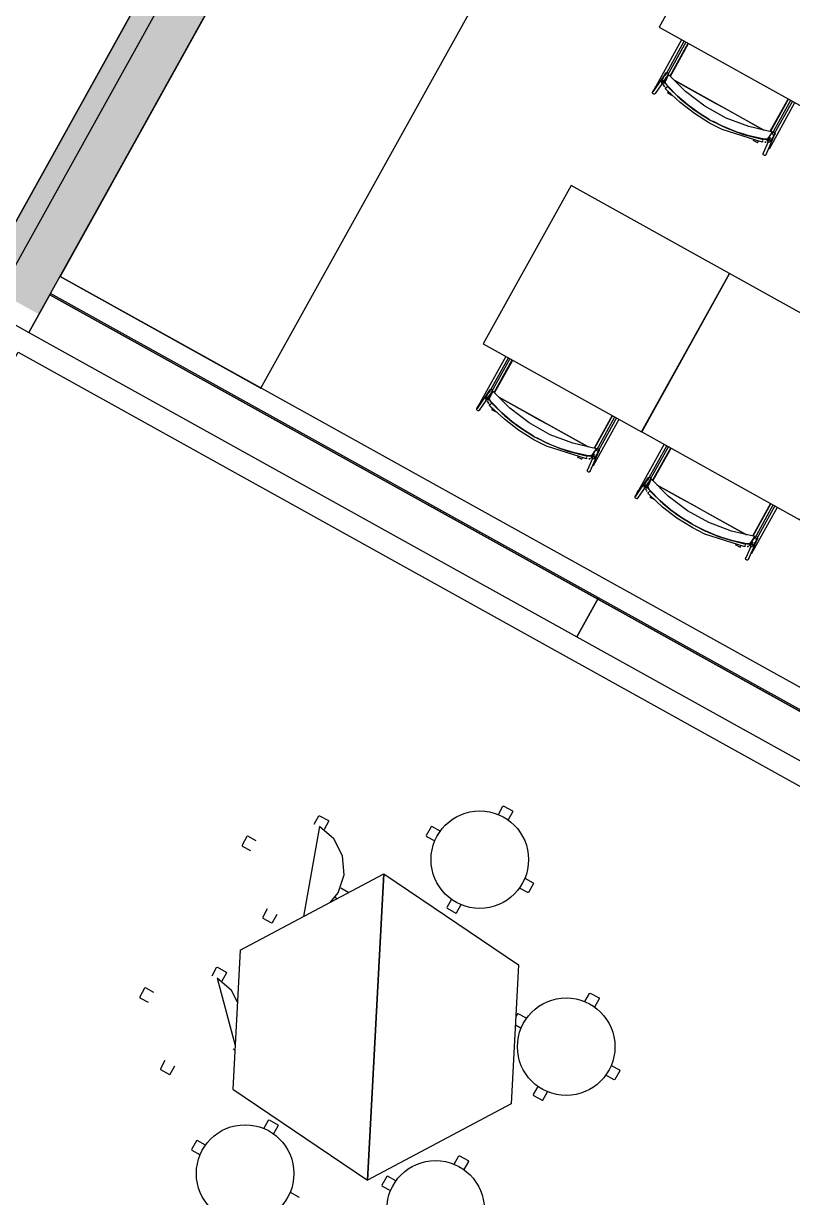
# Model space of a CAD drawing. Header units: metres. Extents: x 2.3 to 42.8, y 0.9 to 31.9.
# Drawn here: x 31.914 to 33, y 18.551 to 20.21 of the extents above; entities that cross this region are included whole.
import ezdxf

# ---------------------------------------------------------------- set-up
doc = ezdxf.new("R2010")
doc.units = ezdxf.units.M
for name, color, linetype in [('ARREDI', 9, 'Continuous'), ('PARETI_STRUTTURE', 7, 'Continuous'), ('PILASTRI_SETTI', 8, 'Continuous')]:
    doc.layers.add(name, color=color, linetype=linetype)

msp = doc.modelspace()

# ---------------------------------------------------------------- linework, layer by layer
at = {"layer": 'ARREDI'}
for points in [[(31.9652, 19.8523), (32.2492, 19.6946), (33.2488, 21.4949), (32.9648, 21.6526)], [(32.9361, 20.4284), (32.8119, 20.2046), (33.0356, 20.0804), (33.1599, 20.3042)], [(32.6876, 19.9809), (32.5634, 19.7571), (32.7871, 19.6329), (32.9114, 19.8567)], [(32.9114, 19.8567), (32.7872, 19.6329), (33.0109, 19.5087), (33.1351, 19.7324)], [(32.6957, 19.343), (32.7263, 19.3981), (31.9518, 19.8281), (31.9212, 19.7731), (32.6957, 19.343), (33.4703, 18.913), (33.5009, 18.9681), (32.7263, 19.3981)]]:
    msp.add_lwpolyline(points, close=True, dxfattribs=at)
for points in [[(32.4449, 20.7163), (32.3899, 20.7469), (31.8662, 19.8037)], [(31.8661, 19.8037), (31.9212, 19.7731), (32.4449, 20.7163)], [(32.8273, 20.1359), (32.8529, 20.1819)], [(32.8171, 20.125), (32.8164, 20.1253), (32.8158, 20.1257), (32.8155, 20.1264), (32.8153, 20.1271), (32.8153, 20.1272), (32.8155, 20.1278), (32.8155, 20.128), (32.8159, 20.1284), (32.8164, 20.1289), (32.8172, 20.1291)], [(32.8172, 20.1291), (32.8179, 20.1291), (32.8186, 20.1289), (32.8192, 20.1284), (32.8195, 20.1277), (32.8197, 20.127), (32.8195, 20.1263), (32.8195, 20.1262), (32.8192, 20.1257), (32.8186, 20.1252), (32.8179, 20.125)], [(32.8181, 20.1262), (32.8216, 20.1339)], [(32.8215, 20.1363), (32.8209, 20.1368), (32.8206, 20.1375), (32.8204, 20.1382), (32.8206, 20.139), (32.8208, 20.1394), (32.8208, 20.1394), (32.821, 20.1396), (32.8215, 20.1401), (32.8222, 20.1403)], [(32.9654, 20.0467), (32.9687, 20.0516), (32.972, 20.0565), (32.9386, 20.0641), (32.9066, 20.0763), (32.8766, 20.0929), (32.8493, 20.1136), (32.8253, 20.138), (32.8228, 20.1326), (32.8204, 20.1272), (32.8205, 20.1263), (32.8213, 20.1248), (32.8226, 20.1229), (32.8242, 20.1211)], [(32.8242, 20.1211), (32.8225, 20.123), (32.8213, 20.1249), (32.8205, 20.1264), (32.8204, 20.1272)], [(32.8223, 20.1403), (32.823, 20.1403), (32.8237, 20.14), (32.8243, 20.1395), (32.8246, 20.1388), (32.8248, 20.1381), (32.8246, 20.1374)], [(32.8235, 20.1365), (32.8253, 20.138)], [(32.834, 20.1291), (32.8465, 20.1222), (32.8666, 20.111), (32.8868, 20.0998), (32.907, 20.0886), (32.9272, 20.0774), (32.9473, 20.0662), (32.9599, 20.0593)], [(32.9598, 20.0593), (32.834, 20.1291)], [(32.8051, 20.1101), (32.8044, 20.1101), (32.8037, 20.1104), (32.8031, 20.1109), (32.8027, 20.1115), (32.8026, 20.1123), (32.8027, 20.113), (32.803, 20.1134), (32.803, 20.1134), (32.8031, 20.1136), (32.8037, 20.1141), (32.8044, 20.1143)], [(32.8069, 20.1122), (32.8068, 20.1114), (32.8066, 20.111), (32.8066, 20.111), (32.8064, 20.1108), (32.8058, 20.1103), (32.8051, 20.1101)], [(32.8075, 20.1218), (32.8075, 20.1219), (32.8075, 20.1218), (32.8078, 20.1217), (32.8082, 20.1214)], [(32.8082, 20.1214), (32.8088, 20.1211)], [(32.8175, 20.1239), (32.8183, 20.1224)], [(32.8183, 20.1223), (32.8176, 20.1238)], [(32.8196, 20.1205), (32.8189, 20.1216)], [(32.8189, 20.1216), (32.8196, 20.1205)], [(32.8212, 20.1186), (32.8205, 20.1195)], [(32.8206, 20.1181), (32.8208, 20.1183), (32.8212, 20.1186), (32.8217, 20.1191), (32.8222, 20.1196), (32.8228, 20.1201)], [(32.8206, 20.1181), (32.8206, 20.1181)], [(32.8228, 20.1201), (32.8232, 20.1205), (32.8236, 20.1208), (32.8238, 20.121)], [(32.8247, 20.1141), (32.8243, 20.1134), (32.824, 20.1128), (32.8237, 20.1124), (32.8236, 20.1122)], [(32.8827, 20.0744), (32.8685, 20.0831), (32.8527, 20.0945), (32.8379, 20.1072), (32.8242, 20.1211)], [(32.8243, 20.1209), (32.838, 20.1071), (32.8527, 20.0945), (32.8685, 20.083), (32.8827, 20.0744)], [(32.9946, 20.1032), (32.9691, 20.0572)], [(32.8876, 20.0717), (32.9022, 20.0643)], [(32.9022, 20.0643), (32.8876, 20.0717)], [(32.9028, 20.0641), (32.9205, 20.0568), (32.9391, 20.051), (32.958, 20.0467)], [(32.9582, 20.0467), (32.9392, 20.051), (32.9206, 20.0568), (32.9028, 20.0641)], [(32.9509, 20.0415), (32.9511, 20.0417), (32.9513, 20.0421), (32.9516, 20.0427), (32.952, 20.0434)], [(32.9579, 20.0442), (32.9578, 20.0435), (32.9577, 20.0428), (32.9576, 20.0423), (32.9576, 20.0421), (32.9576, 20.042), (32.9576, 20.042), (32.9576, 20.0423)], [(32.9582, 20.0456), (32.9581, 20.0449)], [(32.9582, 20.0467), (32.9606, 20.0463), (32.9629, 20.0462), (32.9646, 20.0463), (32.9654, 20.0467)], [(32.9654, 20.0467), (32.9646, 20.0463), (32.963, 20.0462), (32.9607, 20.0463), (32.9582, 20.0467)], [(32.9583, 20.0463), (32.9583, 20.046), (32.9582, 20.0457)], [(32.9632, 20.0424), (32.9624, 20.0424), (32.9611, 20.0424)], [(32.9611, 20.0424), (32.9624, 20.0424)], [(32.9647, 20.0441), (32.9647, 20.0448), (32.965, 20.0454), (32.9651, 20.0455), (32.9656, 20.046), (32.9656, 20.046), (32.9663, 20.0463), (32.967, 20.0463), (32.9677, 20.0461), (32.9683, 20.0456), (32.9687, 20.045)], [(32.969, 20.049), (32.9682, 20.0478), (32.9648, 20.0429)], [(32.9687, 20.045), (32.9689, 20.0442), (32.9688, 20.0435), (32.9686, 20.043), (32.9685, 20.0428), (32.968, 20.0424), (32.968, 20.0424), (32.9673, 20.0421), (32.9666, 20.0421), (32.9658, 20.0423), (32.9652, 20.0427)], [(32.972, 20.0565), (32.9716, 20.0535), (32.972, 20.0565)], [(32.9718, 20.0556), (32.9723, 20.0562), (32.973, 20.0564), (32.9738, 20.0565), (32.9745, 20.0563), (32.9751, 20.0558), (32.9755, 20.0552)], [(32.9755, 20.0552), (32.9757, 20.0545), (32.9756, 20.0537), (32.9755, 20.0535), (32.9755, 20.0535), (32.9753, 20.0531), (32.9747, 20.0526), (32.974, 20.0523), (32.9733, 20.0522), (32.9726, 20.0524)], [(32.9589, 20.0247), (32.9588, 20.0254), (32.9589, 20.0261), (32.9589, 20.0264), (32.9589, 20.0264), (32.9592, 20.0268), (32.9597, 20.0273)], [(32.9629, 20.0263), (32.9631, 20.0256), (32.963, 20.0249), (32.9629, 20.0246), (32.9629, 20.0246), (32.9627, 20.0242), (32.9621, 20.0237), (32.9614, 20.0234), (32.9607, 20.0234), (32.9599, 20.0236), (32.9594, 20.024), (32.9589, 20.0247)], [(32.9663, 20.0336), (32.9669, 20.0333)], [(32.9669, 20.0333), (32.9674, 20.0331), (32.9676, 20.0329)], [(32.9677, 20.0329), (32.9677, 20.0329)], [(32.5789, 19.6884), (32.6044, 19.7344)], [(32.5686, 19.6775), (32.5679, 19.6778), (32.5674, 19.6782), (32.567, 19.6789), (32.5669, 19.6796), (32.5669, 19.6797), (32.567, 19.6803), (32.5671, 19.6805), (32.5674, 19.6809), (32.568, 19.6814), (32.5687, 19.6816)], [(32.5687, 19.6816), (32.5694, 19.6816), (32.5701, 19.6813), (32.5707, 19.6809), (32.5711, 19.6802), (32.5712, 19.6795), (32.5711, 19.6788), (32.571, 19.6787), (32.5707, 19.6782), (32.5701, 19.6777), (32.5694, 19.6775)], [(32.5696, 19.6787), (32.5714, 19.6826), (32.5721, 19.6841)], [(32.7169, 19.5992), (32.7202, 19.6041), (32.7235, 19.609), (32.6901, 19.6166), (32.6581, 19.6288), (32.6281, 19.6454), (32.6008, 19.6661), (32.5768, 19.6905), (32.5744, 19.6851), (32.5719, 19.6797), (32.5721, 19.6788), (32.5728, 19.6773), (32.5741, 19.6754), (32.5757, 19.6736)], [(32.5757, 19.6736), (32.5741, 19.6755), (32.5728, 19.6774), (32.572, 19.6788), (32.5719, 19.6797)], [(32.573, 19.6888), (32.5724, 19.6893), (32.5721, 19.69), (32.572, 19.6907), (32.5721, 19.6915), (32.5723, 19.6919), (32.5723, 19.6919), (32.5725, 19.6921), (32.5731, 19.6925), (32.5738, 19.6928)], [(32.5727, 19.6856), (32.5731, 19.6864)], [(32.5738, 19.6928), (32.5745, 19.6928), (32.5752, 19.6925), (32.5758, 19.692), (32.5762, 19.6913), (32.5763, 19.6906), (32.5761, 19.6899)], [(32.575, 19.689), (32.5768, 19.6905)], [(32.5855, 19.6816), (32.598, 19.6747), (32.6182, 19.6635), (32.6383, 19.6523), (32.6585, 19.6411), (32.6787, 19.6299), (32.6989, 19.6187), (32.7114, 19.6117)], [(32.7114, 19.6118), (32.5855, 19.6816)], [(32.5566, 19.6626), (32.5559, 19.6626), (32.5552, 19.6629), (32.5546, 19.6634), (32.5543, 19.664), (32.5541, 19.6648), (32.5543, 19.6655), (32.5545, 19.6659), (32.5545, 19.6659), (32.5547, 19.6661), (32.5552, 19.6666), (32.556, 19.6668)], [(32.5585, 19.6646), (32.5583, 19.6639), (32.5581, 19.6635), (32.5581, 19.6635), (32.5579, 19.6633), (32.5573, 19.6628), (32.5566, 19.6626)], [(32.559, 19.6743), (32.559, 19.6744), (32.5591, 19.6743), (32.5593, 19.6742), (32.5597, 19.6739)], [(32.5598, 19.6739), (32.5603, 19.6736)], [(32.5691, 19.6764), (32.5698, 19.6749)], [(32.5699, 19.6748), (32.5691, 19.6763)], [(32.5712, 19.673), (32.5704, 19.6741)], [(32.5704, 19.6741), (32.5711, 19.673)], [(32.5727, 19.6711), (32.572, 19.672)], [(32.5721, 19.6706), (32.5723, 19.6708), (32.5727, 19.6711), (32.5732, 19.6716), (32.5738, 19.6721), (32.5743, 19.6726)], [(32.5721, 19.6706), (32.5721, 19.6706)], [(32.5743, 19.6726), (32.5748, 19.673), (32.5751, 19.6733), (32.5753, 19.6734)], [(32.5762, 19.6666), (32.5758, 19.6659), (32.5755, 19.6653), (32.5753, 19.6649), (32.5751, 19.6647)], [(32.6342, 19.6269), (32.62, 19.6356), (32.6042, 19.647), (32.5894, 19.6597), (32.5757, 19.6736)], [(32.5758, 19.6734), (32.5895, 19.6596), (32.6043, 19.647), (32.62, 19.6355), (32.6342, 19.6269)], [(32.7461, 19.6557), (32.7206, 19.6097)], [(32.6537, 19.6168), (32.6391, 19.6242)], [(32.6392, 19.6242), (32.6537, 19.6168)], [(32.6543, 19.6166), (32.6721, 19.6093), (32.6906, 19.6035), (32.7096, 19.5992)], [(32.7097, 19.5992), (32.6907, 19.6035), (32.6721, 19.6093), (32.6543, 19.6165)], [(32.7025, 19.594), (32.7026, 19.5942), (32.7028, 19.5946), (32.7031, 19.5952), (32.7035, 19.5959)], [(32.7095, 19.5967), (32.7093, 19.596), (32.7092, 19.5953), (32.7091, 19.5948), (32.7091, 19.5945), (32.7091, 19.5945), (32.7091, 19.5945), (32.7091, 19.5948)], [(32.7098, 19.5988), (32.7098, 19.5985), (32.7097, 19.5981), (32.7096, 19.5974)], [(32.7097, 19.5992), (32.7121, 19.5988), (32.7144, 19.5987), (32.7161, 19.5988), (32.7169, 19.5992)], [(32.7169, 19.5992), (32.7162, 19.5988), (32.7145, 19.5987), (32.7122, 19.5988), (32.7097, 19.5992)], [(32.7148, 19.5949), (32.7139, 19.5949), (32.7126, 19.5949)], [(32.7126, 19.5949), (32.714, 19.5949)], [(32.7162, 19.5966), (32.7163, 19.5973), (32.7165, 19.5979), (32.7166, 19.598), (32.7171, 19.5985), (32.7171, 19.5985), (32.7178, 19.5988), (32.7185, 19.5988), (32.7193, 19.5985), (32.7199, 19.5981), (32.7203, 19.5975)], [(32.7165, 19.5957), (32.7164, 19.5959)], [(32.7205, 19.6015), (32.7197, 19.6003), (32.7166, 19.5957)], [(32.7203, 19.5975), (32.7205, 19.5967), (32.7204, 19.596), (32.7201, 19.5955), (32.72, 19.5953), (32.7196, 19.5949), (32.7195, 19.5949), (32.7188, 19.5946), (32.7181, 19.5946), (32.7174, 19.5948), (32.7168, 19.5952)], [(32.7235, 19.609), (32.7231, 19.606), (32.7235, 19.609)], [(32.7233, 19.6081), (32.7239, 19.6087), (32.7246, 19.6089), (32.7253, 19.609), (32.726, 19.6088), (32.7266, 19.6083), (32.727, 19.6077)], [(32.727, 19.6077), (32.7272, 19.607), (32.7271, 19.6062), (32.727, 19.606), (32.727, 19.606), (32.7268, 19.6056), (32.7263, 19.605), (32.7256, 19.6048), (32.7248, 19.6047), (32.7241, 19.6049)], [(32.8026, 19.5641), (32.8282, 19.6101)], [(32.7105, 19.5772), (32.7103, 19.5779), (32.7104, 19.5786), (32.7105, 19.5789), (32.7105, 19.5789), (32.7107, 19.5793), (32.7113, 19.5798)], [(32.7144, 19.5788), (32.7146, 19.5781), (32.7145, 19.5774), (32.7144, 19.5771), (32.7144, 19.5771), (32.7142, 19.5767), (32.7136, 19.5762), (32.7129, 19.5759), (32.7122, 19.5759), (32.7115, 19.5761), (32.7109, 19.5765), (32.7105, 19.5772)], [(32.7179, 19.5861), (32.7184, 19.5858)], [(32.7185, 19.5858), (32.7189, 19.5856), (32.7192, 19.5854)], [(32.7192, 19.5854), (32.7192, 19.5854)], [(32.7968, 19.5646), (32.7962, 19.5651), (32.7958, 19.5657), (32.7957, 19.5665), (32.7959, 19.5672), (32.7961, 19.5676), (32.7961, 19.5677), (32.7962, 19.5679), (32.7968, 19.5683), (32.7975, 19.5685)], [(32.9407, 19.475), (32.944, 19.4799), (32.9473, 19.4848), (32.9139, 19.4923), (32.8819, 19.5045), (32.8519, 19.5212), (32.8246, 19.5419), (32.8005, 19.5662), (32.7981, 19.5609), (32.7957, 19.5555), (32.7958, 19.5546), (32.7966, 19.5531), (32.7979, 19.5512), (32.7995, 19.5493)], [(32.7965, 19.5613), (32.7969, 19.5622)], [(32.7975, 19.5686), (32.7983, 19.5685), (32.799, 19.5683), (32.7995, 19.5678), (32.7999, 19.5671), (32.8, 19.5664), (32.7999, 19.5656)], [(32.7988, 19.5648), (32.8005, 19.5662)], [(32.7828, 19.5501), (32.7827, 19.5501), (32.7828, 19.5501), (32.7831, 19.5499), (32.7835, 19.5497)], [(32.7835, 19.5497), (32.7841, 19.5494)], [(32.7924, 19.5532), (32.7917, 19.5535), (32.7911, 19.554), (32.7907, 19.5546), (32.7906, 19.5554), (32.7906, 19.5554), (32.7908, 19.5561), (32.7908, 19.5562), (32.7911, 19.5567), (32.7917, 19.5572), (32.7924, 19.5574)], [(32.7924, 19.5574), (32.7932, 19.5574), (32.7939, 19.5571), (32.7945, 19.5566), (32.7948, 19.556), (32.7949, 19.5553), (32.7948, 19.5546), (32.7948, 19.5544), (32.7944, 19.5539), (32.7938, 19.5535), (32.7931, 19.5532)], [(32.7936, 19.5506), (32.7928, 19.5521)], [(32.7928, 19.5521), (32.7936, 19.5507)], [(32.7934, 19.5544), (32.7951, 19.5584), (32.7958, 19.5599)], [(32.7949, 19.5487), (32.7941, 19.5499)], [(32.7941, 19.5498), (32.7949, 19.5488)], [(32.7995, 19.5493), (32.7978, 19.5513), (32.7965, 19.5531), (32.7958, 19.5546), (32.7957, 19.5555)], [(32.7965, 19.5469), (32.7958, 19.5477)], [(32.7958, 19.5464), (32.7958, 19.5463)], [(32.7959, 19.5464), (32.7961, 19.5466), (32.7965, 19.5469), (32.797, 19.5473), (32.7975, 19.5478), (32.798, 19.5483)], [(32.7981, 19.5483), (32.7985, 19.5488), (32.7989, 19.5491), (32.799, 19.5492)], [(32.858, 19.5026), (32.8437, 19.5113), (32.828, 19.5228), (32.8132, 19.5355), (32.7995, 19.5493)], [(32.7996, 19.5492), (32.8132, 19.5354), (32.828, 19.5227), (32.8438, 19.5113), (32.858, 19.5026)], [(32.8093, 19.5574), (32.8218, 19.5504), (32.8419, 19.5393), (32.8621, 19.5281), (32.8823, 19.5168), (32.9025, 19.5056), (32.9226, 19.4945), (32.9351, 19.4875)], [(32.9351, 19.4875), (32.8093, 19.5574)], [(32.7804, 19.5383), (32.7796, 19.5384), (32.7789, 19.5386), (32.7784, 19.5391), (32.778, 19.5398), (32.7779, 19.5405), (32.778, 19.5413), (32.7783, 19.5417), (32.7783, 19.5417), (32.7784, 19.5419), (32.779, 19.5424), (32.7797, 19.5426)], [(32.7822, 19.5404), (32.7821, 19.5397), (32.7818, 19.5392), (32.7818, 19.5392), (32.7817, 19.539), (32.7811, 19.5386), (32.7804, 19.5383)], [(32.7999, 19.5423), (32.7996, 19.5417), (32.7993, 19.5411), (32.799, 19.5407), (32.7989, 19.5404)], [(32.9699, 19.5314), (32.9444, 19.4854)], [(32.8629, 19.4999), (32.8775, 19.4926)], [(32.8775, 19.4926), (32.8629, 19.4999)], [(32.878, 19.4923), (32.8958, 19.4851), (32.9144, 19.4793), (32.9333, 19.4749)], [(32.9335, 19.4749), (32.9145, 19.4792), (32.8959, 19.4851), (32.8781, 19.4923)], [(32.9473, 19.4848), (32.9468, 19.4818), (32.9473, 19.4848)], [(32.9471, 19.4839), (32.9476, 19.4844), (32.9483, 19.4847), (32.9491, 19.4847), (32.9498, 19.4845), (32.9504, 19.4841), (32.9508, 19.4834)], [(32.9508, 19.4834), (32.951, 19.4827), (32.9509, 19.482), (32.9508, 19.4818), (32.9508, 19.4817), (32.9505, 19.4813), (32.95, 19.4808), (32.9493, 19.4805), (32.9486, 19.4805), (32.9483, 19.4806)], [(32.9262, 19.4698), (32.9263, 19.47), (32.9266, 19.4704), (32.9269, 19.471), (32.9273, 19.4716)], [(32.9332, 19.4725), (32.9331, 19.4717), (32.933, 19.4711), (32.9329, 19.4706), (32.9328, 19.4703), (32.9328, 19.4703), (32.9328, 19.4703), (32.9329, 19.4705)], [(32.9336, 19.4745), (32.9335, 19.4743), (32.9335, 19.4738), (32.9333, 19.4732)], [(32.9335, 19.4749), (32.9359, 19.4746), (32.9382, 19.4745), (32.9399, 19.4746), (32.9407, 19.475)], [(32.9407, 19.475), (32.9399, 19.4746), (32.9383, 19.4745), (32.936, 19.4746), (32.9335, 19.4749)], [(32.9385, 19.4707), (32.9376, 19.4706), (32.9364, 19.4707)], [(32.9364, 19.4707), (32.9377, 19.4706)], [(32.9399, 19.4724), (32.94, 19.4731), (32.9403, 19.4736), (32.9404, 19.4737), (32.9409, 19.4742), (32.9409, 19.4742), (32.9416, 19.4745), (32.9423, 19.4745), (32.943, 19.4743), (32.9436, 19.4739), (32.944, 19.4732)], [(32.9442, 19.4772), (32.9434, 19.476), (32.9401, 19.4711)], [(32.944, 19.4732), (32.9442, 19.4725), (32.9441, 19.4718), (32.9439, 19.4712), (32.9438, 19.4711), (32.9433, 19.4706), (32.9433, 19.4706), (32.9426, 19.4703), (32.9418, 19.4703), (32.9411, 19.4705), (32.9405, 19.471)], [(32.9416, 19.4619), (32.9422, 19.4616)], [(32.9422, 19.4616), (32.9426, 19.4613), (32.9429, 19.4612)], [(32.943, 19.4612), (32.9429, 19.4612)], [(32.9342, 19.4529), (32.934, 19.4536), (32.9341, 19.4544), (32.9342, 19.4546), (32.9342, 19.4546), (32.9345, 19.4551), (32.935, 19.4556)], [(32.9382, 19.4546), (32.9384, 19.4539), (32.9383, 19.4531), (32.9382, 19.4529), (32.9382, 19.4529), (32.9379, 19.4525), (32.9374, 19.452), (32.9367, 19.4517), (32.9359, 19.4516), (32.9352, 19.4518), (32.9346, 19.4523), (32.9342, 19.4529)], [(32.5847, 19.092), (32.5912, 19.1037)], [(32.5912, 19.1037), (32.5923, 19.104)], [(32.5923, 19.104), (32.6047, 19.0972)], [(32.605, 19.0961), (32.5985, 19.0844)], [(32.6047, 19.0972), (32.605, 19.0961)], [(32.3246, 19.0783), (32.3311, 19.0901)], [(32.3311, 19.0901), (32.3321, 19.0904)], [(32.3321, 19.0904), (32.3445, 19.0835)], [(32.3448, 19.0824), (32.3383, 19.0707)], [(32.3445, 19.0835), (32.3448, 19.0824)], [(32.3472, 18.9679), (32.3585, 18.9812), (32.3667, 19.0068), (32.3645, 19.0336), (32.3522, 19.0575), (32.3317, 19.0749), (32.3091, 18.9477)], [(32.4896, 19.0747), (32.4827, 19.0623)], [(32.4906, 19.075), (32.4896, 19.0747)], [(32.5024, 19.0685), (32.4906, 19.075)], [(32.2294, 19.061), (32.2225, 19.0486)], [(32.2225, 19.0486), (32.2228, 19.0475)], [(32.2228, 19.0475), (32.2345, 19.041)], [(32.2305, 19.0613), (32.2294, 19.061)], [(32.2422, 19.0548), (32.2305, 19.0613)], [(32.4827, 19.0623), (32.483, 19.0612)], [(32.483, 19.0612), (32.4947, 19.0547)], [(32.22, 18.9005), (32.4229, 19.008), (32.3999, 18.5755), (32.4229, 19.008), (32.6132, 18.8796)], [(32.622, 19.002), (32.6338, 18.9955)], [(32.3619, 18.9883), (32.3735, 18.9819)], [(32.6261, 18.9817), (32.6144, 18.9882)], [(32.6272, 18.982), (32.6261, 18.9817)], [(32.6341, 18.9944), (32.6272, 18.982)], [(32.6338, 18.9955), (32.6341, 18.9944)], [(32.3569, 18.9731), (32.3542, 18.9746)], [(32.5183, 18.9723), (32.5118, 18.9606)], [(32.5255, 18.9529), (32.532, 18.9647)], [(32.2581, 18.9586), (32.2516, 18.9469)], [(32.2516, 18.9469), (32.2519, 18.9458)], [(32.2654, 18.9393), (32.2719, 18.951)], [(32.5118, 18.9606), (32.5121, 18.9595)], [(32.5121, 18.9595), (32.5244, 18.9526)], [(32.5245, 18.9526), (32.5255, 18.9529)], [(32.2519, 18.9458), (32.2643, 18.939)], [(32.2643, 18.939), (32.2654, 18.9393)], [(32.22, 18.9005), (32.2096, 18.7039)], [(32.18, 18.8641), (32.1865, 18.8758)], [(32.1865, 18.8758), (32.1876, 18.8761)], [(32.1876, 18.8761), (32.1999, 18.8692)], [(32.2003, 18.8681), (32.1937, 18.8564)], [(32.1999, 18.8692), (32.2003, 18.8681)], [(32.6132, 18.8796), (32.6028, 18.6831)], [(32.2161, 18.8267), (32.2076, 18.8432), (32.1871, 18.8606), (32.2128, 18.7657)], [(32.0848, 18.8467), (32.0779, 18.8343)], [(32.0779, 18.8343), (32.0782, 18.8332)], [(32.0782, 18.8332), (32.09, 18.8267)], [(32.0859, 18.847), (32.0848, 18.8467)], [(32.0976, 18.8405), (32.0859, 18.847)], [(32.7069, 18.8276), (32.7134, 18.8393)], [(32.7134, 18.8393), (32.7145, 18.8397)], [(32.7145, 18.8397), (32.7269, 18.8328)], [(32.7272, 18.8317), (32.7207, 18.82)], [(32.7269, 18.8328), (32.7272, 18.8317)], [(32.6117, 18.8103), (32.6093, 18.8058)], [(32.6128, 18.8106), (32.6117, 18.8103)], [(32.6245, 18.8041), (32.6128, 18.8106)], [(32.6087, 18.7948), (32.6169, 18.7903)], [(32.2125, 18.7587), (32.2097, 18.7603)], [(32.1135, 18.7444), (32.107, 18.7326)], [(32.107, 18.7326), (32.1073, 18.7316)], [(32.1073, 18.7316), (32.1197, 18.7247)], [(32.1208, 18.725), (32.1273, 18.7367)], [(32.7442, 18.7376), (32.7559, 18.7311)], [(32.7559, 18.7311), (32.7562, 18.73)], [(32.1197, 18.7247), (32.1208, 18.725)], [(32.7483, 18.7173), (32.7366, 18.7238)], [(32.7494, 18.7176), (32.7483, 18.7173)], [(32.7562, 18.73), (32.7494, 18.7176)], [(32.2096, 18.7039), (32.3999, 18.5755)], [(32.6404, 18.7079), (32.6339, 18.6962)], [(32.6477, 18.6886), (32.6542, 18.7003)], [(32.6027, 18.6831), (32.3999, 18.5755)], [(32.6339, 18.6962), (32.6342, 18.6951)], [(32.6342, 18.6951), (32.6466, 18.6883)], [(32.6466, 18.6883), (32.6477, 18.6886)], [(32.2531, 18.6484), (32.2596, 18.6601)], [(32.2596, 18.6601), (32.2607, 18.6604)], [(32.2607, 18.6604), (32.2731, 18.6536)], [(32.2734, 18.6525), (32.2669, 18.6408)], [(32.2731, 18.6536), (32.2734, 18.6525)], [(32.1579, 18.6311), (32.1511, 18.6187)], [(32.1511, 18.6187), (32.1514, 18.6176)], [(32.1514, 18.6176), (32.1631, 18.6111)], [(32.159, 18.6314), (32.158, 18.6311)], [(32.1707, 18.6248), (32.159, 18.6314)], [(32.5223, 18.5978), (32.5288, 18.6095)], [(32.5288, 18.6095), (32.5298, 18.6099)], [(32.5298, 18.6099), (32.5422, 18.603)], [(32.5425, 18.6019), (32.536, 18.5902)], [(32.5422, 18.603), (32.5425, 18.6019)], [(32.4271, 18.5805), (32.4202, 18.5681)], [(32.4202, 18.5681), (32.4205, 18.567)], [(32.4205, 18.567), (32.4322, 18.5605)], [(32.4282, 18.5808), (32.4271, 18.5805)], [(32.4399, 18.5743), (32.4282, 18.5808)], [(32.2904, 18.5584), (32.3022, 18.5519)], [(32.3022, 18.5519), (32.3025, 18.5508)]]:
    msp.add_lwpolyline(points, dxfattribs=at)
for centre in [(32.5584, 19.0283), (32.6805, 18.7639), (32.2268, 18.5847), (32.4959, 18.5341)]:
    msp.add_circle(centre, 0.0689, dxfattribs=at)
at = {"layer": 'PARETI_STRUTTURE'}
for points in [[(31.9652, 19.8523), (32.9648, 21.6526)], [(32.4449, 20.7163), (32.3899, 20.7469), (31.8662, 19.8037)], [(30.2195, 16.8381), (30.1937, 16.8524), (30.4785, 17.3654), (32.346, 20.7287)], [(32.346, 20.7287), (31.8529, 19.8406)], [(31.8661, 19.8037), (31.9212, 19.7731), (32.4449, 20.7163)], [(32.8436, 20.187), (32.8075, 20.1218)], [(32.8203, 20.136), (32.8474, 20.1849)], [(32.8496, 20.1837), (32.8236, 20.1369)], [(32.8278, 20.1355), (32.8534, 20.1816)], [(32.8208, 20.1394), (32.803, 20.1134)], [(32.8066, 20.111), (32.8244, 20.1369)], [(32.8155, 20.128), (32.8206, 20.1386)], [(32.8198, 20.1301), (32.8189, 20.1285)], [(32.8245, 20.1367), (32.8244, 20.1366), (32.8244, 20.1365), (32.8243, 20.1364), (32.8243, 20.1363), (32.8242, 20.1361), (32.8242, 20.136), (32.8241, 20.1359), (32.824, 20.1358), (32.824, 20.1357), (32.8239, 20.1356), (32.8239, 20.1354), (32.8238, 20.1353), (32.8237, 20.1352), (32.8237, 20.1351), (32.8236, 20.135), (32.8236, 20.1348), (32.8235, 20.1347), (32.8235, 20.1346), (32.8234, 20.1345), (32.8234, 20.1344), (32.8233, 20.1342), (32.8232, 20.1341), (32.8232, 20.134), (32.8231, 20.1339), (32.8231, 20.1338), (32.823, 20.1337), (32.823, 20.1335), (32.8229, 20.1334), (32.8229, 20.1333), (32.8228, 20.1332), (32.8227, 20.1331), (32.8227, 20.1329), (32.8226, 20.1328), (32.8226, 20.1327), (32.8225, 20.1326), (32.8225, 20.1325), (32.8224, 20.1323), (32.8223, 20.1322), (32.8223, 20.1321), (32.8222, 20.132), (32.8222, 20.1319), (32.8221, 20.1317), (32.8221, 20.1316), (32.822, 20.1315), (32.822, 20.1314), (32.8219, 20.1313), (32.8218, 20.1312), (32.8218, 20.131), (32.8217, 20.1309), (32.8217, 20.1308), (32.8216, 20.1307), (32.8216, 20.1306), (32.8215, 20.1305), (32.8215, 20.1303), (32.8214, 20.1302), (32.8213, 20.1301), (32.8213, 20.13), (32.8212, 20.1299), (32.8212, 20.1297), (32.8211, 20.1296), (32.8211, 20.1295), (32.821, 20.1294), (32.8209, 20.1293), (32.8209, 20.1292), (32.8208, 20.129), (32.8208, 20.1289), (32.8207, 20.1288), (32.8207, 20.1287), (32.8206, 20.1286), (32.8206, 20.1284), (32.8205, 20.1283), (32.8204, 20.1282), (32.8204, 20.1281), (32.8203, 20.128), (32.8203, 20.1278), (32.8202, 20.1277), (32.8202, 20.1276), (32.8201, 20.1275), (32.8201, 20.1274), (32.82, 20.1272), (32.8199, 20.1271), (32.8199, 20.127), (32.8198, 20.1269), (32.8198, 20.1268), (32.8197, 20.1267), (32.8197, 20.1265), (32.8196, 20.1264), (32.8195, 20.1263), (32.8195, 20.1262), (32.8195, 20.1262)], [(32.8028, 20.1132), (32.8034, 20.1144), (32.8042, 20.1158), (32.8057, 20.1187), (32.8075, 20.1219)], [(32.883, 20.0692), (32.8616, 20.0826), (32.8415, 20.098), (32.8232, 20.1153), (32.8206, 20.1181)], [(32.8236, 20.1122), (32.8298, 20.1087)], [(32.8238, 20.121), (32.8418, 20.1035), (32.8615, 20.0879), (32.8826, 20.0744), (32.8851, 20.073)], [(32.9677, 20.0329), (33.0038, 20.098)], [(32.9941, 20.1035), (32.9685, 20.0573)], [(32.9716, 20.054), (32.9979, 20.1013)], [(33.0001, 20.1001), (32.9744, 20.054)], [(32.9576, 20.042), (32.9011, 20.0601), (32.883, 20.0692)], [(32.8851, 20.073), (32.9076, 20.0619), (32.9311, 20.0532), (32.9554, 20.0469), (32.9583, 20.0463)], [(32.9442, 20.0452), (32.9509, 20.0415)], [(32.966, 20.0426), (32.9589, 20.0264)], [(32.9629, 20.0246), (32.9755, 20.0535)], [(32.965, 20.0454), (32.9713, 20.0552)], [(32.9686, 20.0484), (32.9667, 20.0441)], [(32.9672, 20.0461), (32.9677, 20.047)], [(32.9755, 20.0535), (32.975, 20.0529), (32.9749, 20.0528), (32.9748, 20.0526), (32.9748, 20.0525), (32.9747, 20.0524), (32.9746, 20.0523), (32.9745, 20.0522), (32.9745, 20.0521), (32.9744, 20.052), (32.9743, 20.0519), (32.9743, 20.0518), (32.9742, 20.0517), (32.9741, 20.0515), (32.974, 20.0514), (32.974, 20.0513), (32.9739, 20.0512), (32.9738, 20.0511), (32.9738, 20.051), (32.9737, 20.0509), (32.9736, 20.0508), (32.9735, 20.0507), (32.9735, 20.0505), (32.9734, 20.0504), (32.9733, 20.0503), (32.9733, 20.0502), (32.9732, 20.0501), (32.9731, 20.05), (32.973, 20.0499), (32.973, 20.0498), (32.9729, 20.0497), (32.9728, 20.0496), (32.9728, 20.0495), (32.9727, 20.0493), (32.9726, 20.0492), (32.9725, 20.0491), (32.9725, 20.049), (32.9724, 20.0489), (32.9723, 20.0488), (32.9723, 20.0487), (32.9722, 20.0486), (32.9721, 20.0485), (32.972, 20.0483), (32.972, 20.0482), (32.9719, 20.0481), (32.9718, 20.048), (32.9718, 20.0479), (32.9717, 20.0478), (32.9716, 20.0477), (32.9716, 20.0476), (32.9715, 20.0475), (32.9714, 20.0474), (32.9713, 20.0472), (32.9713, 20.0471), (32.9712, 20.047), (32.9711, 20.0469), (32.9711, 20.0468), (32.971, 20.0467), (32.9709, 20.0466), (32.9709, 20.0465), (32.9708, 20.0464), (32.9707, 20.0463), (32.9706, 20.0461), (32.9706, 20.046), (32.9705, 20.0459), (32.9704, 20.0458), (32.9704, 20.0457), (32.9703, 20.0456), (32.9702, 20.0455), (32.9701, 20.0454), (32.9701, 20.0453), (32.97, 20.0451), (32.9699, 20.045), (32.9699, 20.0449), (32.9698, 20.0448), (32.9697, 20.0447), (32.9696, 20.0446), (32.9696, 20.0445), (32.9695, 20.0444), (32.9694, 20.0443), (32.9694, 20.0442), (32.9693, 20.044), (32.9692, 20.0439), (32.9691, 20.0438), (32.9691, 20.0437), (32.969, 20.0436), (32.9689, 20.0435), (32.9689, 20.0434), (32.9688, 20.0433), (32.9687, 20.0432), (32.9686, 20.043), (32.9686, 20.043)], [(32.9715, 20.0552), (32.9711, 20.0542)], [(32.9743, 20.0538), (32.9729, 20.0512)], [(34.2259, 18.597), (31.9652, 19.8523)], [(34.2374, 18.5569), (31.9509, 19.8265)], [(31.9509, 19.8265), (34.2116, 18.5712)], [(31.3899, 18.8161), (31.9059, 19.7456), (34.1667, 18.4903)], [(32.5952, 19.7395), (32.559, 19.6743)], [(32.5718, 19.6885), (32.599, 19.7374)], [(32.6011, 19.7362), (32.5751, 19.6894)], [(32.5793, 19.6879), (32.6049, 19.7341)], [(32.5723, 19.6919), (32.5545, 19.6659)], [(32.5581, 19.6635), (32.5759, 19.6894)], [(32.5671, 19.6805), (32.5721, 19.6911)], [(32.5714, 19.6826), (32.5705, 19.681)], [(32.576, 19.6892), (32.576, 19.6891), (32.5759, 19.689), (32.5758, 19.6889), (32.5758, 19.6888), (32.5757, 19.6886), (32.5757, 19.6885), (32.5756, 19.6884), (32.5756, 19.6883), (32.5755, 19.6882), (32.5755, 19.6881), (32.5754, 19.6879), (32.5753, 19.6878), (32.5753, 19.6877), (32.5752, 19.6876), (32.5752, 19.6875), (32.5751, 19.6873), (32.5751, 19.6872), (32.575, 19.6871), (32.5749, 19.687), (32.5749, 19.6869), (32.5748, 19.6867), (32.5748, 19.6866), (32.5747, 19.6865), (32.5747, 19.6864), (32.5746, 19.6863), (32.5746, 19.6861), (32.5745, 19.686), (32.5744, 19.6859), (32.5744, 19.6858), (32.5743, 19.6857), (32.5743, 19.6856), (32.5742, 19.6854), (32.5742, 19.6853), (32.5741, 19.6852), (32.5741, 19.6851), (32.574, 19.685), (32.5739, 19.6848), (32.5739, 19.6847), (32.5738, 19.6846), (32.5738, 19.6845), (32.5737, 19.6844), (32.5736, 19.6842), (32.5736, 19.6841), (32.5735, 19.684), (32.5735, 19.6839), (32.5734, 19.6838), (32.5734, 19.6837), (32.5733, 19.6835), (32.5733, 19.6834), (32.5732, 19.6833), (32.5731, 19.6832), (32.5731, 19.6831), (32.573, 19.683), (32.573, 19.6828), (32.5729, 19.6827), (32.5729, 19.6826), (32.5728, 19.6825), (32.5728, 19.6824), (32.5727, 19.6822), (32.5726, 19.6821), (32.5726, 19.682), (32.5725, 19.6819), (32.5725, 19.6818), (32.5724, 19.6816), (32.5724, 19.6815), (32.5723, 19.6814), (32.5722, 19.6813), (32.5722, 19.6812), (32.5721, 19.6811), (32.5721, 19.6809), (32.572, 19.6808), (32.572, 19.6807), (32.5719, 19.6806), (32.5719, 19.6805), (32.5718, 19.6803), (32.5717, 19.6802), (32.5717, 19.6801), (32.5716, 19.68), (32.5716, 19.6799), (32.5715, 19.6797), (32.5715, 19.6796), (32.5714, 19.6795), (32.5714, 19.6794), (32.5713, 19.6793), (32.5712, 19.6791), (32.5712, 19.679), (32.5711, 19.6789), (32.5711, 19.6788), (32.571, 19.6787), (32.571, 19.6786)], [(32.5543, 19.6657), (32.5549, 19.6669), (32.5557, 19.6683), (32.5573, 19.6712), (32.559, 19.6743)], [(32.6346, 19.6217), (32.6131, 19.6351), (32.5931, 19.6505), (32.5747, 19.6678), (32.5721, 19.6706)], [(32.5751, 19.6646), (32.5814, 19.6612)], [(32.5753, 19.6735), (32.5934, 19.656), (32.613, 19.6404), (32.6342, 19.6269), (32.6367, 19.6255)], [(32.7192, 19.5854), (32.7554, 19.6505)], [(32.7456, 19.6559), (32.72, 19.6098)], [(32.7232, 19.6065), (32.7494, 19.6538)], [(32.7516, 19.6526), (32.726, 19.6065)], [(32.7091, 19.5945), (32.6526, 19.6126), (32.6346, 19.6217)], [(32.6367, 19.6255), (32.6592, 19.6144), (32.6827, 19.6057), (32.7069, 19.5994), (32.7098, 19.5988)], [(32.8189, 19.6153), (32.7828, 19.5501)], [(32.7955, 19.5642), (32.8227, 19.6132)], [(32.8249, 19.612), (32.7989, 19.5652)], [(32.6958, 19.5977), (32.7024, 19.594)], [(32.7176, 19.5951), (32.7105, 19.5789)], [(32.7144, 19.5771), (32.727, 19.606)], [(32.7165, 19.5979), (32.7228, 19.6077)], [(32.7201, 19.6009), (32.7182, 19.5966)], [(32.7188, 19.5986), (32.7193, 19.5995)], [(32.727, 19.606), (32.7265, 19.6054), (32.7264, 19.6053), (32.7264, 19.6051), (32.7263, 19.605), (32.7262, 19.6049), (32.7261, 19.6048), (32.7261, 19.6047), (32.726, 19.6046), (32.7259, 19.6045), (32.7259, 19.6044), (32.7258, 19.6043), (32.7257, 19.6042), (32.7256, 19.604), (32.7256, 19.6039), (32.7255, 19.6038), (32.7254, 19.6037), (32.7254, 19.6036), (32.7253, 19.6035), (32.7252, 19.6034), (32.7251, 19.6033), (32.7251, 19.6032), (32.725, 19.603), (32.7249, 19.6029), (32.7249, 19.6028), (32.7248, 19.6027), (32.7247, 19.6026), (32.7246, 19.6025), (32.7246, 19.6024), (32.7245, 19.6023), (32.7244, 19.6022), (32.7244, 19.6021), (32.7243, 19.6019), (32.7242, 19.6018), (32.7241, 19.6017), (32.7241, 19.6016), (32.724, 19.6015), (32.7239, 19.6014), (32.7239, 19.6013), (32.7238, 19.6012), (32.7237, 19.6011), (32.7237, 19.6009), (32.7236, 19.6008), (32.7235, 19.6007), (32.7234, 19.6006), (32.7234, 19.6005), (32.7233, 19.6004), (32.7232, 19.6003), (32.7232, 19.6002), (32.7231, 19.6001), (32.723, 19.6), (32.7229, 19.5999), (32.7229, 19.5997), (32.7228, 19.5996), (32.7227, 19.5995), (32.7227, 19.5994), (32.7226, 19.5993), (32.7225, 19.5992), (32.7224, 19.5991), (32.7224, 19.599), (32.7223, 19.5989), (32.7222, 19.5988), (32.7222, 19.5986), (32.7221, 19.5985), (32.722, 19.5984), (32.7219, 19.5983), (32.7219, 19.5982), (32.7218, 19.5981), (32.7217, 19.598), (32.7217, 19.5979), (32.7216, 19.5978), (32.7215, 19.5976), (32.7214, 19.5975), (32.7214, 19.5974), (32.7213, 19.5973), (32.7212, 19.5972), (32.7212, 19.5971), (32.7211, 19.597), (32.721, 19.5969), (32.7209, 19.5968), (32.7209, 19.5967), (32.7208, 19.5965), (32.7207, 19.5964), (32.7207, 19.5963), (32.7206, 19.5962), (32.7205, 19.5961), (32.7205, 19.596), (32.7204, 19.5959), (32.7203, 19.5958), (32.7202, 19.5957), (32.7202, 19.5955), (32.7201, 19.5955)], [(32.7231, 19.6077), (32.7226, 19.6067)], [(32.7259, 19.6063), (32.7244, 19.6037)], [(32.803, 19.5637), (32.8287, 19.6099)], [(32.7961, 19.5676), (32.7783, 19.5417)], [(32.7818, 19.5392), (32.7997, 19.5652)], [(32.7908, 19.5562), (32.7958, 19.5668)], [(32.7998, 19.565), (32.7997, 19.5649), (32.7997, 19.5648), (32.7996, 19.5646), (32.7995, 19.5645), (32.7995, 19.5644), (32.7994, 19.5643), (32.7994, 19.5642), (32.7993, 19.5641), (32.7993, 19.5639), (32.7992, 19.5638), (32.7992, 19.5637), (32.7991, 19.5636), (32.799, 19.5635), (32.799, 19.5633), (32.7989, 19.5632), (32.7989, 19.5631), (32.7988, 19.563), (32.7987, 19.5629), (32.7987, 19.5627), (32.7986, 19.5626), (32.7986, 19.5625), (32.7985, 19.5624), (32.7985, 19.5623), (32.7984, 19.5621), (32.7984, 19.562), (32.7983, 19.5619), (32.7982, 19.5618), (32.7982, 19.5617), (32.7981, 19.5616), (32.7981, 19.5614), (32.798, 19.5613), (32.798, 19.5612), (32.7979, 19.5611), (32.7979, 19.561), (32.7978, 19.5608), (32.7977, 19.5607), (32.7977, 19.5606), (32.7976, 19.5605), (32.7976, 19.5604), (32.7975, 19.5603), (32.7975, 19.5601), (32.7974, 19.56), (32.7973, 19.5599), (32.7973, 19.5598), (32.7972, 19.5597), (32.7972, 19.5595), (32.7971, 19.5594), (32.7971, 19.5593), (32.797, 19.5592), (32.797, 19.5591), (32.7969, 19.559), (32.7968, 19.5588), (32.7968, 19.5587), (32.7967, 19.5586), (32.7967, 19.5585), (32.7966, 19.5584), (32.7966, 19.5582), (32.7965, 19.5581), (32.7965, 19.558), (32.7964, 19.5579), (32.7963, 19.5578), (32.7963, 19.5576), (32.7962, 19.5575), (32.7962, 19.5574), (32.7961, 19.5573), (32.7961, 19.5572), (32.796, 19.5571), (32.7959, 19.5569), (32.7959, 19.5568), (32.7958, 19.5567), (32.7958, 19.5566), (32.7957, 19.5565), (32.7957, 19.5563), (32.7956, 19.5562), (32.7956, 19.5561), (32.7955, 19.556), (32.7954, 19.5559), (32.7954, 19.5557), (32.7953, 19.5556), (32.7953, 19.5555), (32.7952, 19.5554), (32.7952, 19.5553), (32.7951, 19.5552), (32.7951, 19.555), (32.795, 19.5549), (32.7949, 19.5548), (32.7949, 19.5547), (32.7948, 19.5546), (32.7948, 19.5544), (32.7947, 19.5544)], [(32.7781, 19.5415), (32.7787, 19.5427), (32.7794, 19.5441), (32.781, 19.547), (32.7828, 19.5501)], [(32.7951, 19.5584), (32.7942, 19.5567)], [(32.8583, 19.4975), (32.8368, 19.5108), (32.8168, 19.5263), (32.7984, 19.5436), (32.7958, 19.5463)], [(32.7991, 19.5492), (32.8171, 19.5317), (32.8368, 19.5162), (32.8579, 19.5027), (32.8604, 19.5013)], [(32.7989, 19.5404), (32.8051, 19.537)], [(32.9692, 19.5314), (32.9438, 19.4856)], [(32.9469, 19.4823), (32.9732, 19.5296)], [(32.9753, 19.5284), (32.9497, 19.4823)], [(32.943, 19.4612), (32.9791, 19.5263)], [(32.9328, 19.4703), (32.8764, 19.4884), (32.8583, 19.4975)], [(32.8604, 19.5013), (32.8829, 19.4902), (32.9064, 19.4815), (32.9307, 19.4751), (32.9336, 19.4745)], [(32.9382, 19.4529), (32.9508, 19.4817)], [(32.9403, 19.4736), (32.9466, 19.4835)], [(32.9508, 19.4818), (32.9502, 19.4811), (32.9502, 19.481), (32.9501, 19.4809), (32.95, 19.4808), (32.95, 19.4807), (32.9499, 19.4806), (32.9498, 19.4805), (32.9497, 19.4804), (32.9497, 19.4803), (32.9496, 19.4801), (32.9495, 19.48), (32.9495, 19.4799), (32.9494, 19.4798), (32.9493, 19.4797), (32.9492, 19.4796), (32.9492, 19.4795), (32.9491, 19.4794), (32.949, 19.4793), (32.949, 19.4791), (32.9489, 19.479), (32.9488, 19.4789), (32.9488, 19.4788), (32.9487, 19.4787), (32.9486, 19.4786), (32.9485, 19.4785), (32.9485, 19.4784), (32.9484, 19.4783), (32.9483, 19.4782), (32.9483, 19.478), (32.9482, 19.4779), (32.9481, 19.4778), (32.948, 19.4777), (32.948, 19.4776), (32.9479, 19.4775), (32.9478, 19.4774), (32.9478, 19.4773), (32.9477, 19.4772), (32.9476, 19.477), (32.9475, 19.4769), (32.9475, 19.4768), (32.9474, 19.4767), (32.9473, 19.4766), (32.9473, 19.4765), (32.9472, 19.4764), (32.9471, 19.4763), (32.947, 19.4762), (32.947, 19.4761), (32.9469, 19.4759), (32.9468, 19.4758), (32.9468, 19.4757), (32.9467, 19.4756), (32.9466, 19.4755), (32.9465, 19.4754), (32.9465, 19.4753), (32.9464, 19.4752), (32.9463, 19.4751), (32.9463, 19.4749), (32.9462, 19.4748), (32.9461, 19.4747), (32.9461, 19.4746), (32.946, 19.4745), (32.9459, 19.4744), (32.9458, 19.4743), (32.9458, 19.4742), (32.9457, 19.4741), (32.9456, 19.474), (32.9456, 19.4739), (32.9455, 19.4737), (32.9454, 19.4736), (32.9453, 19.4735), (32.9453, 19.4734), (32.9452, 19.4733), (32.9451, 19.4732), (32.9451, 19.4731), (32.945, 19.473), (32.9449, 19.4729), (32.9449, 19.4727), (32.9448, 19.4726), (32.9447, 19.4725), (32.9446, 19.4724), (32.9446, 19.4723), (32.9445, 19.4722), (32.9444, 19.4721), (32.9444, 19.472), (32.9443, 19.4719), (32.9442, 19.4718), (32.9441, 19.4716), (32.9441, 19.4715), (32.944, 19.4714), (32.9439, 19.4713), (32.9439, 19.4712)], [(32.9468, 19.4835), (32.9464, 19.4825)], [(32.9496, 19.4821), (32.9483, 19.4797)], [(32.9195, 19.4734), (32.9262, 19.4697)], [(32.9413, 19.4709), (32.9342, 19.4546)], [(32.9438, 19.4766), (32.942, 19.4724)], [(32.9425, 19.4744), (32.943, 19.4753)]]:
    msp.add_lwpolyline(points, dxfattribs=at)
for points in [[(32.6957, 19.343), (32.7263, 19.3981), (31.9518, 19.8281), (31.9212, 19.7731)], [(32.6957, 19.343), (33.4703, 18.913), (33.5009, 18.9681), (32.7263, 19.3981)]]:
    msp.add_lwpolyline(points, close=True, dxfattribs=at)
at = {"layer": 'PILASTRI_SETTI'}
for points in [[(31.9356, 19.7989), (32.9648, 21.6526), (31.8805, 19.8295), (32.9098, 21.6832)], [(31.8787, 19.8262), (32.3718, 20.7144), (31.8529, 19.8406), (32.346, 20.7287)]]:
    msp.add_solid(points, dxfattribs=at)

doc.saveas('drawing.dxf')
